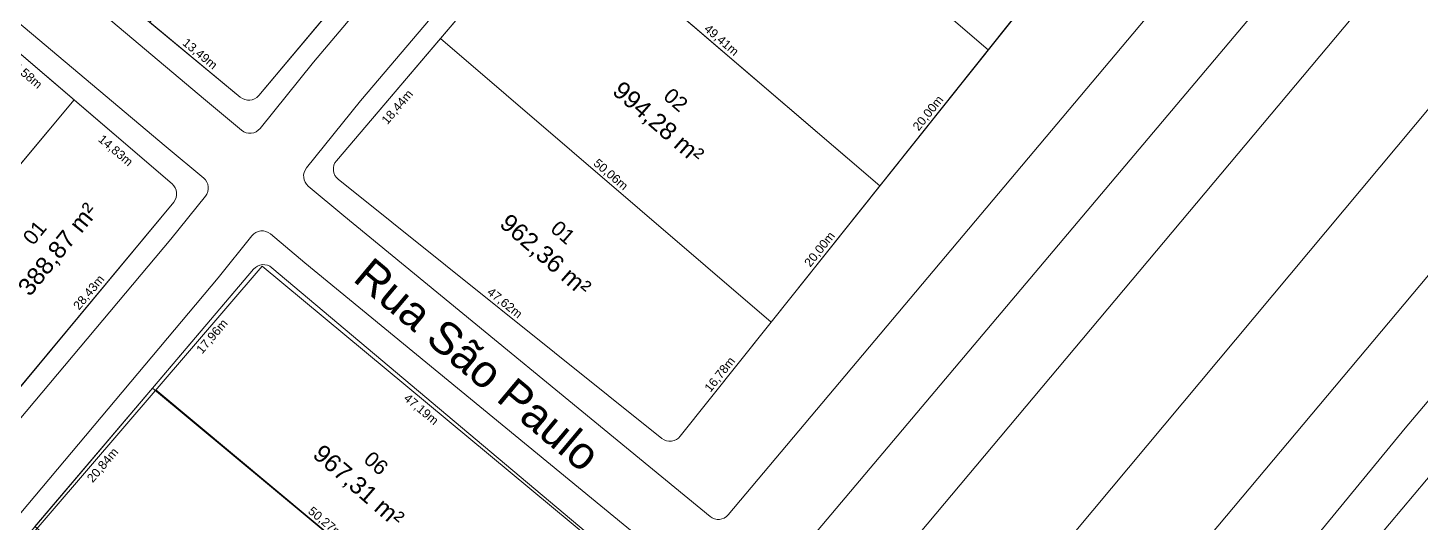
# Model space of a CAD drawing. Header units: metres. Extents: x 3808 to 8215, y 2374 to 6187.
# Drawn here: x 5616.8 to 5776.7, y 3229.2 to 3286.1 of the extents above; entities that cross this region are included whole.
import ezdxf

# ---------------------------------------------------------------- set-up
doc = ezdxf.new("R2010")
doc.units = ezdxf.units.M
for name, color, linetype in [('0 - MEIO FIO 2', 251, 'Continuous'), ('Areas Lotes', 1, 'Continuous'), ('Calçada', 8, 'Continuous'), ('COTAS', 7, 'Continuous'), ('Lote', 7, 'Continuous'), ('Nome das Ruas', 7, 'Continuous'), ('Nº Lote', 7, 'Continuous'), ('Poligonal_1a_Ordem', 7, 'Continuous'), ('quadras', 7, 'Continuous')]:
    doc.layers.add(name, color=color, linetype=linetype)
doc.layers.add('MF', color=32, linetype='Continuous', lineweight=30)
doc.styles.add('Arial', font='arial.ttf')
doc.dimstyles.new('Copy(2) of ISO-25', dxfattribs={"dimtxt": 1, "dimasz": 2.5, "dimexe": 1.25, "dimexo": 0.625, "dimgap": 0.2, "dimtad": 1, "dimtoh": 1, "dimlfac": 1, "dimzin": 1, "dimtxsty": 'Arial', "dimblk": 'NONE', "dimcen": 0, "dimse1": 1, "dimse2": 1, "dimsd1": 1, "dimsd2": 1, "dimclrt": 256, "dimaunit": 1, "dimadec": 3, "dimazin": 0, "dimtfac": 1, "dimtmove": 0, "dimatfit": 3, "dimldrblk": 'NONE', "dimfxl": 1, "dimtolj": 1, "dimtzin": 0, "dimarcsym": 0})

# ---------------------------------------------------------------- blocks, each defined once
blk = doc.blocks.new('*D8450')
at = {"layer": 'Defpoints', "color": 0, "linetype": 'Continuous', "transparency": 16777216}
for p in [(5702.14, 3252.33), (5702.14, 3252.33), (5691.69, 3239.2)]:
    blk.add_point(p, dxfattribs=at)
at = {"layer": 'COTAS', "linetype": 'Continuous', "lineweight": 5, "transparency": 16777216, "insert": (5696.28, 3246.26), "char_height": 1, "attachment_point": 5, "rotation": 51.4906, "style": 'Arial'}
blk.add_mtext('\\A1;16,78m', dxfattribs=at)
blk = doc.blocks.new('_None')
blk = doc.blocks.new('*D8451')
at = {"layer": 'Defpoints', "color": 0, "linetype": 'Continuous', "transparency": 16777216}
for p in [(5714.59, 3267.98), (5714.59, 3267.98), (5702.14, 3252.33)]:
    blk.add_point(p, dxfattribs=at)
at = {"layer": 'COTAS', "linetype": 'Continuous', "lineweight": 5, "transparency": 16777216, "insert": (5707.74, 3260.65), "char_height": 1, "attachment_point": 5, "rotation": 51.4906, "style": 'Arial'}
blk.add_mtext('\\A1;20,00m', dxfattribs=at)
blk = doc.blocks.new('*D8452')
at = {"layer": 'Defpoints', "color": 0, "linetype": 'Continuous', "transparency": 16777216}
for p in [(5727.04, 3283.63), (5727.04, 3283.63), (5714.59, 3267.98)]:
    blk.add_point(p, dxfattribs=at)
at = {"layer": 'COTAS', "linetype": 'Continuous', "lineweight": 5, "transparency": 16777216, "insert": (5720.19, 3276.3), "char_height": 1, "attachment_point": 5, "rotation": 51.4906, "style": 'Arial'}
blk.add_mtext('\\A1;20,00m', dxfattribs=at)
blk = doc.blocks.new('*D8453')
at = {"layer": 'Defpoints', "color": 0, "linetype": 'Continuous', "transparency": 16777216}
for p in [(5739.57, 3299.37), (5739.57, 3299.37), (5727.04, 3283.63)]:
    blk.add_point(p, dxfattribs=at)
at = {"layer": 'COTAS', "linetype": 'Continuous', "lineweight": 5, "transparency": 16777216, "insert": (5732.68, 3292), "char_height": 1, "attachment_point": 5, "rotation": 51.4906, "style": 'Arial'}
blk.add_mtext('\\A1;20,12m', dxfattribs=at)
blk = doc.blocks.new('*D8456')
at = {"layer": 'Defpoints', "color": 0, "linetype": 'Continuous', "transparency": 16777216}
for p in [(5652.41, 3268.73), (5689.57, 3238.96), (5689.57, 3238.96)]:
    blk.add_point(p, dxfattribs=at)
at = {"layer": 'COTAS', "linetype": 'Continuous', "lineweight": 5, "transparency": 16777216, "insert": (5671.49, 3254.47), "char_height": 1, "attachment_point": 5, "rotation": 321.2973, "style": 'Arial'}
blk.add_mtext('\\A1;47,62m', dxfattribs=at)
blk = doc.blocks.new('*D8457')
at = {"layer": 'Defpoints', "color": 0, "linetype": 'Continuous', "transparency": 16777216}
for p in [(5664.15, 3284.92), (5665.83, 3283.5), (5652.21, 3270.88)]:
    blk.add_point(p, dxfattribs=at)
at = {"layer": 'COTAS', "linetype": 'Continuous', "lineweight": 5, "transparency": 16777216, "insert": (5659.25, 3276.99), "char_height": 1, "attachment_point": 5, "rotation": 49.6341, "style": 'Arial'}
blk.add_mtext('\\A1;18,44m', dxfattribs=at)
blk = doc.blocks.new('*D8458')
at = {"layer": 'Defpoints', "color": 0, "linetype": 'Continuous', "transparency": 16777216}
for p in [(5677.1, 3300.16), (5678.78, 3298.73), (5664.15, 3284.92)]:
    blk.add_point(p, dxfattribs=at)
at = {"layer": 'COTAS', "linetype": 'Continuous', "lineweight": 5, "transparency": 16777216, "insert": (5671.7, 3291.63), "char_height": 1, "attachment_point": 5, "rotation": 49.6341, "style": 'Arial'}
blk.add_mtext('\\A1;20,00m', dxfattribs=at)
blk = doc.blocks.new('*D8463')
at = {"layer": 'Defpoints', "color": 0, "linetype": 'Continuous', "transparency": 16777216}
for p in [(5664.15, 3284.92), (5702.14, 3252.33), (5702.14, 3252.33)]:
    blk.add_point(p, dxfattribs=at)
at = {"layer": 'COTAS', "linetype": 'Continuous', "lineweight": 5, "transparency": 16777216, "insert": (5683.66, 3269.23), "char_height": 1, "attachment_point": 5, "rotation": 319.37, "style": 'Arial'}
blk.add_mtext('\\A1;50,06m', dxfattribs=at)
blk = doc.blocks.new('*D8464')
at = {"layer": 'Defpoints', "color": 0, "linetype": 'Continuous', "transparency": 16777216}
for p in [(5677.1, 3300.16), (5714.59, 3267.98), (5714.59, 3267.98)]:
    blk.add_point(p, dxfattribs=at)
at = {"layer": 'COTAS', "linetype": 'Continuous', "lineweight": 5, "transparency": 16777216, "insert": (5696.37, 3284.68), "char_height": 1, "attachment_point": 5, "rotation": 319.3544, "style": 'Arial'}
blk.add_mtext('\\A1;49,41m', dxfattribs=at)
blk = doc.blocks.new('*D8474')
at = {"layer": 'Defpoints', "color": 0, "linetype": 'Continuous', "transparency": 16777216}
for p in [(5630.78, 3286.79), (5641.17, 3278.18), (5641.17, 3278.18)]:
    blk.add_point(p, dxfattribs=at)
at = {"layer": 'COTAS', "linetype": 'Continuous', "lineweight": 5, "transparency": 16777216, "insert": (5636.49, 3283.1), "char_height": 1, "attachment_point": 5, "rotation": 320.3385, "style": 'Arial'}
blk.add_mtext('\\A1;13,49m', dxfattribs=at)
blk = doc.blocks.new('*D8475')
at = {"layer": 'Defpoints', "color": 0, "linetype": 'Continuous', "transparency": 16777216}
for p in [(5661.38, 3299.95), (5661.38, 3299.95), (5643.28, 3278.37)]:
    blk.add_point(p, dxfattribs=at)
at = {"layer": 'COTAS', "linetype": 'Continuous', "lineweight": 5, "transparency": 16777216, "insert": (5651.71, 3289.67), "char_height": 1, "attachment_point": 5, "rotation": 50.0068, "style": 'Arial'}
blk.add_mtext('\\A1;28,17m', dxfattribs=at)
blk = doc.blocks.new('*D8891')
at = {"layer": 'Defpoints', "color": 0, "linetype": 'Continuous', "transparency": 16777216}
for p in [(5631.07, 3244.71), (5632.77, 3243.27), (5617.58, 3228.83)]:
    blk.add_point(p, dxfattribs=at)
at = {"layer": 'COTAS', "linetype": 'Continuous', "lineweight": 5, "transparency": 16777216, "insert": (5625.42, 3235.84), "char_height": 1, "attachment_point": 5, "rotation": 49.6664, "style": 'Arial'}
blk.add_mtext('\\A1;20,84m', dxfattribs=at)
blk = doc.blocks.new('*D8892')
at = {"layer": 'Defpoints', "color": 0, "linetype": 'Continuous', "transparency": 16777216}
for p in [(5642.69, 3258.4), (5644.4, 3256.95), (5631.07, 3244.71)]:
    blk.add_point(p, dxfattribs=at)
at = {"layer": 'COTAS', "linetype": 'Continuous', "lineweight": 5, "transparency": 16777216, "insert": (5637.98, 3250.63), "char_height": 1, "attachment_point": 5, "rotation": 49.6664, "style": 'Arial'}
blk.add_mtext('\\A1;17,96m', dxfattribs=at)
blk = doc.blocks.new('*D8897')
at = {"layer": 'Defpoints', "color": 0, "linetype": 'Continuous', "transparency": 16777216}
for p in [(5631.07, 3244.71), (5669.73, 3212.57), (5669.73, 3212.57)]:
    blk.add_point(p, dxfattribs=at)
at = {"layer": 'COTAS', "linetype": 'Continuous', "lineweight": 5, "transparency": 16777216, "insert": (5650.91, 3229.26), "char_height": 1, "attachment_point": 5, "rotation": 320.2593, "style": 'Arial'}
blk.add_mtext('\\A1;50,27m', dxfattribs=at)
blk = doc.blocks.new('*D8898')
at = {"layer": 'Defpoints', "color": 0, "linetype": 'Continuous', "transparency": 16777216}
for p in [(5644.8, 3258.58), (5680.88, 3228.16), (5679.41, 3226.42)]:
    blk.add_point(p, dxfattribs=at)
at = {"layer": 'COTAS', "linetype": 'Continuous', "lineweight": 5, "transparency": 16777216, "insert": (5661.89, 3242.24), "char_height": 1, "attachment_point": 5, "rotation": 319.8653, "style": 'Arial'}
blk.add_mtext('\\A1;47,19m', dxfattribs=at)
blk = doc.blocks.new('*D8910')
at = {"layer": 'Defpoints', "color": 0, "linetype": 'Continuous', "transparency": 16777216}
for p in [(5633.52, 3266.12), (5633.52, 3266.12), (5615.37, 3244.23)]:
    blk.add_point(p, dxfattribs=at)
at = {"layer": 'COTAS', "linetype": 'Continuous', "lineweight": 5, "transparency": 16777216, "insert": (5623.83, 3255.69), "char_height": 1, "attachment_point": 5, "rotation": 50.3316, "style": 'Arial'}
blk.add_mtext('\\A1;28,43m', dxfattribs=at)
blk = doc.blocks.new('*D8946')
at = {"layer": 'Defpoints', "color": 0, "linetype": 'Continuous', "transparency": 16777216}
for p in [(5612.52, 3286.04), (5622.07, 3277.86), (5620.66, 3276.2)]:
    blk.add_point(p, dxfattribs=at)
at = {"layer": 'COTAS', "linetype": 'Continuous', "lineweight": 5, "transparency": 16777216, "insert": (5616.4, 3280.9), "char_height": 1, "attachment_point": 5, "rotation": 319.429, "style": 'Arial'}
blk.add_mtext('\\A1;12,58m', dxfattribs=at)
blk = doc.blocks.new('*D8947')
at = {"layer": 'Defpoints', "color": 0, "linetype": 'Continuous', "transparency": 16777216}
for p in [(5622.07, 3277.86), (5633.34, 3268.21), (5631.92, 3266.56)]:
    blk.add_point(p, dxfattribs=at)
at = {"layer": 'COTAS', "linetype": 'Continuous', "lineweight": 5, "transparency": 16777216, "insert": (5626.81, 3271.99), "char_height": 1, "attachment_point": 5, "rotation": 319.429, "style": 'Arial'}
blk.add_mtext('\\A1;14,83m', dxfattribs=at)
blk = doc.blocks.new('*D8948')
at = {"layer": 'Defpoints', "color": 0, "linetype": 'Continuous', "transparency": 16777216}
for p in [(5622.07, 3277.86), (5622.07, 3277.86), (5602.89, 3254.86)]:
    blk.add_point(p, dxfattribs=at)
at = {"layer": 'COTAS', "linetype": 'Continuous', "lineweight": 5, "transparency": 16777216, "insert": (5611.87, 3266.87), "char_height": 1, "attachment_point": 5, "rotation": 50.1636, "style": 'Arial'}
blk.add_mtext('\\A1;29,95m', dxfattribs=at)

msp = doc.modelspace()

# ---------------------------------------------------------------- linework, layer by layer
at = {"layer": '0 - MEIO FIO 2', "lineweight": 5}
for p, q in [((5936.624, 3500.401), (5679.736, 3195.508)), ((5943.249, 3495.36), (5687.968, 3190.876)), ((5949.317, 3482.471), (5706.177, 3191.329)), ((5903.354, 3407.631), (5722.908, 3192.553)), ((5643.66, 3258.766), (5587.04, 3192.657)), ((5643.66, 3258.766), (5681.634, 3227.188)), ((5631.473, 3244.537), (5669.725, 3212.574))]:
    msp.add_line(p, q, dxfattribs=at)
at = {"layer": 'Calçada', "linetype": 'Continuous', "lineweight": 5}
for p, q in [((5654.96, 3277.744), (5722.716, 3357.982)), ((5774.846, 3322.608), (5697.201, 3230.169)), ((5648.767, 3270.045), (5654.96, 3277.744)), ((5653.051, 3264.537), (5648.973, 3267.955)), ((5695.1, 3229.975), (5653.051, 3264.537)), ((5642.499, 3262.251), (5638.608, 3257.413)), ((5648.581, 3259.151), (5644.631, 3262.46)), ((5690.573, 3224.635), (5648.581, 3259.151)), ((5638.608, 3257.413), (5568.094, 3173.382))]:
    msp.add_line(p, q, dxfattribs=at)
at = {"layer": 'Calçada', "linetype": 'Continuous', "lineweight": 5, "flags": 128}
for points in [[(5641.306, 3274.379, 0.4201169), (5643.439, 3274.589), (5649.558, 3282.197), (5717.375, 3362.506), (5722.099, 3368.068, 0.4255917), (5721.882, 3370.219), (5716.399, 3374.523), (5657.026, 3424.348), (5653.309, 3427.508, 0.4106049), (5651.207, 3427.351), (5646.4, 3421.838), (5575.495, 3338.722), (5572.059, 3334.562, 0.4153079), (5572.265, 3332.447), (5575.977, 3329.404), (5637.175, 3277.841), (5641.306, 3274.379)], [(5556.893, 3173.122, 0.4193987), (5559.024, 3173.323), (5562.698, 3177.84), (5633.199, 3261.857), (5637.17, 3266.795, 0.4083348), (5636.965, 3268.884), (5632.672, 3272.481), (5571.503, 3324.02), (5567.798, 3327.057, 0.41312), (5565.691, 3326.852), (5562.519, 3323.012), (5494.305, 3241.651), (5487.564, 3233.511, 0.4116651), (5487.752, 3231.408), (5556.893, 3173.122)]]:
    msp.add_lwpolyline(points, format="xyb", dxfattribs=at)
at = {"layer": 'Calçada', "linetype": 'Continuous', "lineweight": 5}
for centre, start, end in [((5649.936, 3269.105), 141.19148, 230.03908), ((5643.668, 3261.311), 50.03908, 141.19148), ((5696.052, 3231.134), 230.58117, 319.971)]:
    msp.add_arc(centre, 1.5, start, end, dxfattribs=at)
at = {"layer": 'Lote', "linetype": 'Continuous', "lineweight": 5}
for p, q in [((5677.101, 3300.162), (5714.589, 3267.979)), ((5710.777, 3297.601), (5727.042, 3283.629)), ((5702.136, 3252.329), (5664.148, 3284.924)), ((5622.075, 3277.86), (5602.887, 3254.86)), ((5669.725, 3212.574), (5631.07, 3244.713))]:
    msp.add_line(p, q, dxfattribs=at)
at = {"layer": 'Lote', "linetype": 'Continuous', "lineweight": 5, "flags": 128}
for points in [[(5710.777, 3297.601), (5727.042, 3283.629), (5739.568, 3299.372), (5702.962, 3330.585), (5690.055, 3315.401), (5706.32, 3301.429)], [(5706.32, 3301.429), (5690.055, 3315.401), (5677.101, 3300.162), (5714.589, 3267.979), (5727.042, 3283.629), (5710.777, 3297.601)]]:
    msp.add_lwpolyline(points, dxfattribs=at)
for points in [[(5630.782, 3286.788), (5641.17, 3278.176, 0.4125191), (5643.276, 3278.366), (5661.379, 3299.945), (5649.881, 3309.683)], [(5689.575, 3238.96, 0.4152021), (5691.686, 3239.196), (5702.136, 3252.329), (5664.148, 3284.924), (5652.208, 3270.877, 0.4227413), (5652.413, 3268.735)], [(5602.887, 3254.86), (5615.371, 3244.234), (5633.519, 3266.118, 0.4096069), (5633.34, 3268.215), (5622.075, 3277.86)], [(5669.725, 3212.574), (5681.059, 3226.049, 0.413861), (5680.878, 3228.162), (5644.803, 3258.577, 0.4131972), (5642.692, 3258.401), (5631.07, 3244.713)]]:
    msp.add_lwpolyline(points, format="xyb", close=True, dxfattribs=at)
for points in [[(5702.136, 3252.329), (5714.589, 3267.979), (5677.101, 3300.162), (5664.148, 3284.924)], [(5622.075, 3277.86), (5612.522, 3286.04), (5593.311, 3263.011), (5602.887, 3254.86)], [(5631.07, 3244.713), (5617.58, 3228.826), (5656.166, 3196.452), (5669.725, 3212.574)]]:
    msp.add_lwpolyline(points, close=True, dxfattribs=at)
at = {"layer": 'MF', "linetype": 'Continuous', "lineweight": 5}
for p, q in [((5774.931, 3240.125), (5824.737, 3299.356)), ((5735.884, 3192.655), (5774.931, 3240.125))]:
    msp.add_line(p, q, dxfattribs=at)
at = {"layer": 'Poligonal_1a_Ordem', "linetype": 'Continuous', "lineweight": 5}
msp.add_line((5828.224, 3294.956), (5636.587, 3066.093), dxfattribs=at)
at = {"layer": 'quadras', "linetype": 'Continuous', "lineweight": 5}
for p, q in [((5643.276, 3278.366), (5718.061, 3367.512)), ((5729.012, 3361.231), (5652.208, 3270.877)), ((5575.545, 3332.584), (5641.17, 3278.176)), ((5691.686, 3239.196), (5763.52, 3329.474)), ((5633.34, 3268.215), (5568.323, 3323.884)), ((5652.413, 3268.735), (5689.575, 3238.96)), ((5558.828, 3176.051), (5633.519, 3266.118)), ((5642.692, 3258.401), (5567.123, 3169.398)), ((5680.878, 3228.162), (5644.803, 3258.577))]:
    msp.add_line(p, q, dxfattribs=at)
for centre, start, end in [((5642.127, 3279.33), 230.33846, 320.00679), ((5653.351, 3269.906), 139.63412, 231.29727), ((5632.364, 3267.075), 320.33157, 49.42895), ((5643.836, 3257.43), 49.86529, 139.66639), ((5690.513, 3240.13), 231.29727, 321.49058)]:
    msp.add_arc(centre, 1.5, start, end, dxfattribs=at)

# ---------------------------------------------------------------- texts
at = {"layer": 'Areas Lotes', "color": 1, "lineweight": 5, "style": 'Arial'}
for s, rotation, p in [('994,28 m²', 318.90341, (5683.758, 3278.675)), ('388,87 m²', 50.94257, (5617.011, 3255.169)), ('962,36 m²', 318.90341, (5670.804, 3263.437)), ('967,31 m²', 318.90341, (5649.349, 3236.914))]:
    msp.add_text(s, height=2.0071, rotation=rotation, dxfattribs=at).set_placement(p)
at = {"layer": 'Nome das Ruas', "lineweight": 5, "style": 'Arial'}
msp.add_text('Rua São Paulo', height=3.68425, rotation=320.03046, dxfattribs=at).set_placement((5653.955, 3257.149, 190.804))
at = {"layer": 'Nº Lote', "lineweight": 5, "style": 'Arial'}
for s, rotation, p in [('02', 318.90341, (5689.616, 3278.096, 1.156)), ('01', 50.94257, (5617.381, 3261.044, 1.156)), ('01', 318.90341, (5676.662, 3262.858, 1.156)), ('06', 318.90341, (5655.207, 3236.335, 1.156))]:
    msp.add_text(s, height=1.706, rotation=rotation, dxfattribs=at).set_placement(p)

# ---------------------------------------------------------------- dimensions: what is measured, and where the dimension line sits
at = {"layer": 'COTAS', "linetype": 'Continuous', "lineweight": 5}
for p1, p2, distance, picture, middle in [((5643.276, 3278.366), (5661.379, 3299.945), 0, '*D8475', (5651.714, 3289.67)), ((5677.101, 3300.162), (5714.589, 3267.979), 0, '*D8464', (5696.367, 3284.678)), ((5727.042, 3283.629), (5739.568, 3299.372), 0, '*D8453', (5732.678, 3291.999)), ((5652.208, 3270.877), (5664.148, 3284.924), -2.206, '*D8457', (5659.248, 3276.99)), ((5664.148, 3284.924), (5702.136, 3252.329), 0, '*D8463', (5683.664, 3269.234)), ((5714.589, 3267.979), (5727.042, 3283.629), 0, '*D8452', (5720.189, 3276.303)), ((5602.887, 3254.86), (5622.075, 3277.86), 0, '*D8948', (5611.866, 3266.873)), ((5652.413, 3268.735), (5689.575, 3238.96), 0, '*D8456', (5671.494, 3254.472)), ((5702.136, 3252.329), (5714.589, 3267.979), 0, '*D8451', (5707.736, 3260.653)), ((5644.803, 3258.577), (5680.878, 3228.162), -2.277, '*D8898', (5661.889, 3242.241)), ((5691.686, 3239.196), (5702.136, 3252.329), 0, '*D8450', (5696.285, 3246.261)), ((5631.07, 3244.713), (5669.725, 3212.574), 0, '*D8897', (5650.91, 3229.259))]:
    dim = msp.add_aligned_dim(p1=p1, p2=p2, distance=distance, dimstyle='Copy(2) of ISO-25', override={"dimpost": 'm'}, dxfattribs=at)
    dim.commit()
    dim.dimension.update_dxf_attribs({"geometry": picture, "text_midpoint": middle})
for base, p1, p2, angle, picture, middle in [((5678.782, 3298.734), (5664.148, 3284.924), (5677.101, 3300.162), 229.63412, '*D8458', (5671.695, 3291.633)), ((5620.656, 3276.204), (5612.522, 3286.04), (5622.075, 3277.86), 139.42895, '*D8946', (5616.401, 3280.902)), ((5641.17, 3278.176), (5630.782, 3286.788), (5641.17, 3278.176), 140.33846, '*D8474', (5636.487, 3283.098)), ((5631.922, 3266.558), (5622.075, 3277.86), (5633.34, 3268.215), 139.42895, '*D8947', (5626.81, 3271.99)), ((5633.519, 3266.118), (5615.371, 3244.234), (5633.519, 3266.118), 230.33157, '*D8910', (5623.829, 3255.687)), ((5644.397, 3256.954), (5631.07, 3244.713), (5642.692, 3258.401), 229.66639, '*D8892', (5637.975, 3250.628)), ((5632.775, 3243.265), (5617.58, 3228.826), (5631.07, 3244.713), 229.66639, '*D8891', (5625.419, 3235.84))]:
    dim = msp.add_linear_dim(base=base, p1=p1, p2=p2, angle=angle, dimstyle='Copy(2) of ISO-25', override={"dimpost": 'm', "dimtmove": 1}, dxfattribs=at)
    dim.commit()
    dim.dimension.update_dxf_attribs({"geometry": picture, "text_midpoint": middle})

doc.saveas('drawing.dxf')
